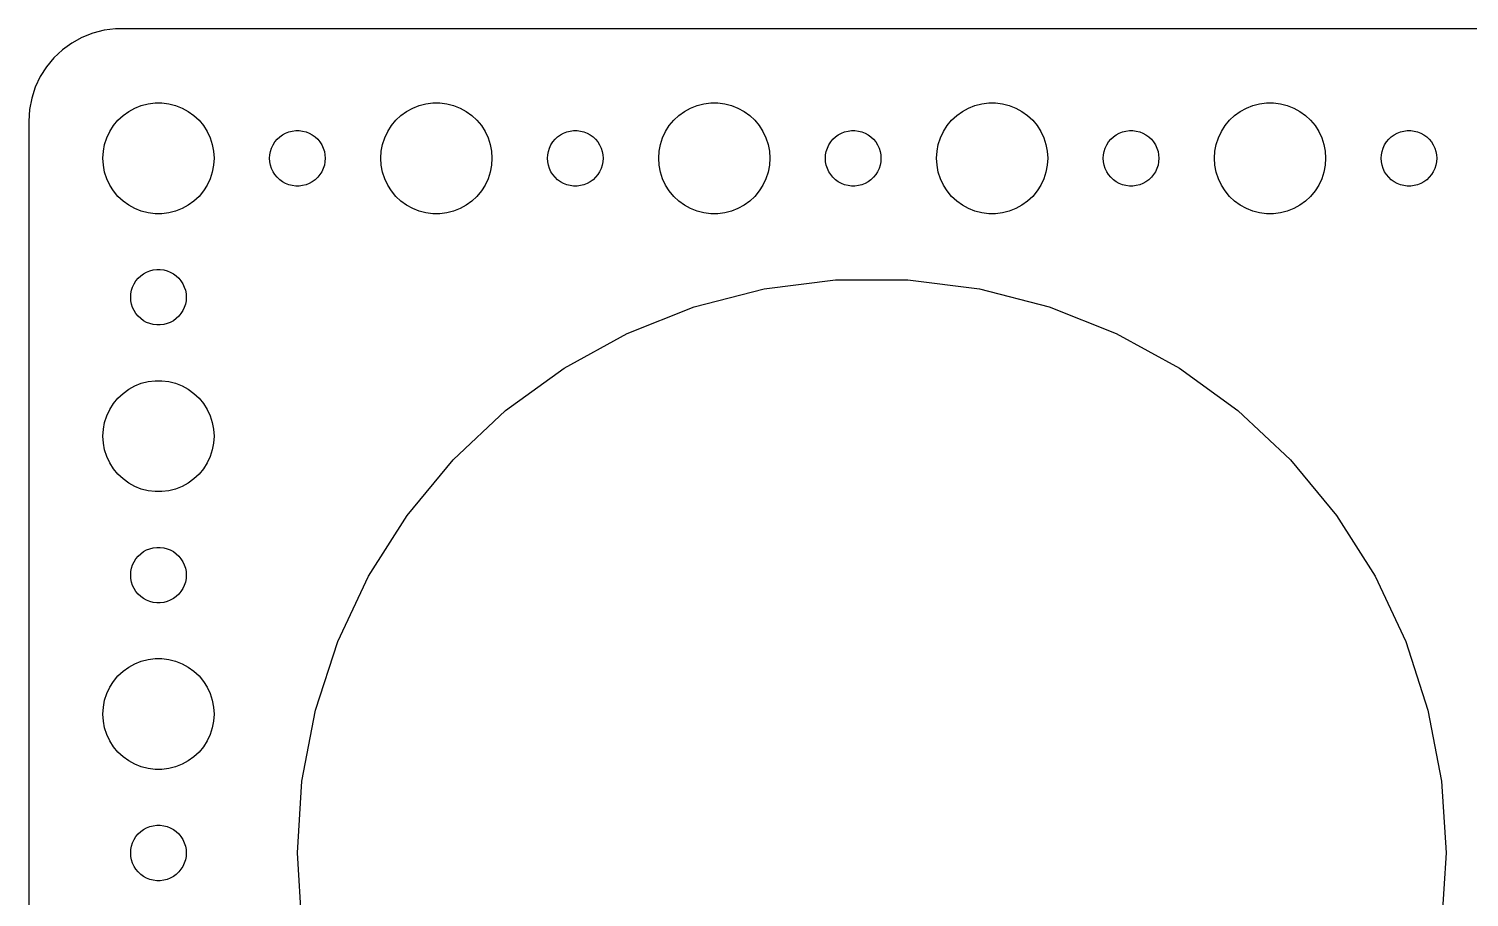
# Model space of a CAD drawing. Header units: metres. Extents: x -180 to 180, y -44 to 44.
# Drawn here: x -179.5 to -101.8, y -2.4 to 44.5 of the extents above; entities that cross this region are included whole.
import ezdxf

# ---------------------------------------------------------------- set-up
doc = ezdxf.new("R2010")
doc.units = ezdxf.units.M

msp = doc.modelspace()

# ---------------------------------------------------------------- linework, layer by layer
for p, q in [((-175.437, 44.4114), (-176.045, 44.2553)), ((-174.814, 44.4901), (-175.437, 44.4114)), ((174.814, 44.4901), (-174.814, 44.4901)), ((-177.179, 43.7216), (-177.687, 43.3526)), ((-176.629, 44.0241), (-177.179, 43.7216)), ((-176.045, 44.2553), (-176.629, 44.0241)), ((-178.145, 42.9227), (-178.545, 42.4389)), ((-177.687, 43.3526), (-178.145, 42.9227)), ((-178.545, 42.4389), (-178.882, 41.9088)), ((-179.149, 41.3406), (-179.343, 40.7434)), ((-178.882, 41.9088), (-179.149, 41.3406)), ((-179.343, 40.7434), (-179.461, 40.1267)), ((-173.427, 40.3532), (-173.062, 40.4469)), ((-173.062, 40.4469), (-172.688, 40.4941)), ((-172.688, 40.4941), (-172.312, 40.4941)), ((-172.312, 40.4941), (-171.938, 40.4469)), ((-171.938, 40.4469), (-171.573, 40.3532)), ((-158.427, 40.3532), (-158.062, 40.4469)), ((-158.062, 40.4469), (-157.688, 40.4941)), ((-157.688, 40.4941), (-157.312, 40.4941)), ((-157.312, 40.4941), (-156.938, 40.4469)), ((-156.938, 40.4469), (-156.573, 40.3532)), ((-143.427, 40.3532), (-143.062, 40.4469)), ((-143.062, 40.4469), (-142.688, 40.4941)), ((-142.688, 40.4941), (-142.312, 40.4941)), ((-142.312, 40.4941), (-141.938, 40.4469)), ((-141.938, 40.4469), (-141.573, 40.3532)), ((-128.427, 40.3532), (-128.062, 40.4469)), ((-128.062, 40.4469), (-127.688, 40.4941)), ((-127.688, 40.4941), (-127.312, 40.4941)), ((-127.312, 40.4941), (-126.938, 40.4469)), ((-126.938, 40.4469), (-126.573, 40.3532)), ((-113.427, 40.3532), (-113.062, 40.4469)), ((-113.062, 40.4469), (-112.688, 40.4941)), ((-112.688, 40.4941), (-112.312, 40.4941)), ((-112.312, 40.4941), (-111.938, 40.4469)), ((-111.938, 40.4469), (-111.573, 40.3532)), ((-179.461, 40.1267), (-179.5, 39.5)), ((-174.687, 39.5536), (-174.412, 39.8115)), ((-174.412, 39.8115), (-174.107, 40.033)), ((-174.107, 40.033), (-173.777, 40.2145)), ((-173.777, 40.2145), (-173.427, 40.3532)), ((-171.573, 40.3532), (-171.223, 40.2145)), ((-171.223, 40.2145), (-170.893, 40.033)), ((-170.893, 40.033), (-170.588, 39.8115)), ((-170.588, 39.8115), (-170.313, 39.5536)), ((-159.687, 39.5536), (-159.412, 39.8115)), ((-159.412, 39.8115), (-159.107, 40.033)), ((-159.107, 40.033), (-158.777, 40.2145)), ((-158.777, 40.2145), (-158.427, 40.3532)), ((-156.573, 40.3532), (-156.223, 40.2145)), ((-156.223, 40.2145), (-155.893, 40.033)), ((-155.893, 40.033), (-155.588, 39.8115)), ((-155.588, 39.8115), (-155.313, 39.5536)), ((-144.687, 39.5536), (-144.412, 39.8115)), ((-144.412, 39.8115), (-144.107, 40.033)), ((-144.107, 40.033), (-143.777, 40.2145)), ((-143.777, 40.2145), (-143.427, 40.3532)), ((-141.573, 40.3532), (-141.223, 40.2145)), ((-141.223, 40.2145), (-140.893, 40.033)), ((-140.893, 40.033), (-140.588, 39.8115)), ((-140.588, 39.8115), (-140.313, 39.5536)), ((-129.687, 39.5536), (-129.412, 39.8115)), ((-129.412, 39.8115), (-129.107, 40.033)), ((-129.107, 40.033), (-128.777, 40.2145)), ((-128.777, 40.2145), (-128.427, 40.3532)), ((-126.573, 40.3532), (-126.223, 40.2145)), ((-126.223, 40.2145), (-125.893, 40.033)), ((-125.893, 40.033), (-125.588, 39.8115)), ((-125.588, 39.8115), (-125.313, 39.5536)), ((-114.687, 39.5536), (-114.412, 39.8115)), ((-114.412, 39.8115), (-114.107, 40.033)), ((-114.107, 40.033), (-113.777, 40.2145)), ((-113.777, 40.2145), (-113.427, 40.3532)), ((-111.573, 40.3532), (-111.223, 40.2145)), ((-111.223, 40.2145), (-110.893, 40.033)), ((-110.893, 40.033), (-110.588, 39.8115)), ((-110.588, 39.8115), (-110.313, 39.5536)), ((-179.5, 39.5), (-179.5, -39.5)), ((-175.289, 38.6044), (-175.129, 38.9453)), ((-175.129, 38.9453), (-174.927, 39.2634)), ((-174.927, 39.2634), (-174.687, 39.5536)), ((-170.313, 39.5536), (-170.073, 39.2634)), ((-170.073, 39.2634), (-169.871, 38.9453)), ((-169.871, 38.9453), (-169.711, 38.6044)), ((-165.639, 38.8572), (-165.464, 38.9266)), ((-165.464, 38.9266), (-165.281, 38.9734)), ((-165.281, 38.9734), (-165.094, 38.997)), ((-165.094, 38.997), (-164.906, 38.997)), ((-164.906, 38.997), (-164.719, 38.9734)), ((-164.719, 38.9734), (-164.536, 38.9266)), ((-164.536, 38.9266), (-164.361, 38.8572)), ((-160.289, 38.6044), (-160.129, 38.9453)), ((-160.129, 38.9453), (-159.927, 39.2634)), ((-159.927, 39.2634), (-159.687, 39.5536)), ((-155.313, 39.5536), (-155.073, 39.2634)), ((-155.073, 39.2634), (-154.871, 38.9453)), ((-154.871, 38.9453), (-154.711, 38.6044)), ((-150.639, 38.8572), (-150.464, 38.9266)), ((-150.464, 38.9266), (-150.281, 38.9734)), ((-150.281, 38.9734), (-150.094, 38.997)), ((-150.094, 38.997), (-149.906, 38.997)), ((-149.906, 38.997), (-149.719, 38.9734)), ((-149.719, 38.9734), (-149.536, 38.9266)), ((-149.536, 38.9266), (-149.361, 38.8572)), ((-145.289, 38.6044), (-145.129, 38.9453)), ((-145.129, 38.9453), (-144.927, 39.2634)), ((-144.927, 39.2634), (-144.687, 39.5536)), ((-140.313, 39.5536), (-140.073, 39.2634)), ((-140.073, 39.2634), (-139.871, 38.9453)), ((-139.871, 38.9453), (-139.711, 38.6044)), ((-135.639, 38.8572), (-135.464, 38.9266)), ((-135.464, 38.9266), (-135.281, 38.9734)), ((-135.281, 38.9734), (-135.094, 38.997)), ((-135.094, 38.997), (-134.906, 38.997)), ((-134.906, 38.997), (-134.719, 38.9734)), ((-134.719, 38.9734), (-134.536, 38.9266)), ((-134.536, 38.9266), (-134.361, 38.8572)), ((-130.289, 38.6044), (-130.129, 38.9453)), ((-130.129, 38.9453), (-129.927, 39.2634)), ((-129.927, 39.2634), (-129.687, 39.5536)), ((-125.313, 39.5536), (-125.073, 39.2634)), ((-125.073, 39.2634), (-124.871, 38.9453)), ((-124.871, 38.9453), (-124.711, 38.6044)), ((-120.639, 38.8572), (-120.464, 38.9266)), ((-120.464, 38.9266), (-120.281, 38.9734)), ((-120.281, 38.9734), (-120.094, 38.997)), ((-120.094, 38.997), (-119.906, 38.997)), ((-119.906, 38.997), (-119.719, 38.9734)), ((-119.719, 38.9734), (-119.536, 38.9266)), ((-119.536, 38.9266), (-119.361, 38.8572)), ((-115.289, 38.6044), (-115.129, 38.9453)), ((-115.129, 38.9453), (-114.927, 39.2634)), ((-114.927, 39.2634), (-114.687, 39.5536)), ((-110.313, 39.5536), (-110.073, 39.2634)), ((-110.073, 39.2634), (-109.871, 38.9453)), ((-109.871, 38.9453), (-109.711, 38.6044)), ((-105.639, 38.8572), (-105.464, 38.9266)), ((-105.464, 38.9266), (-105.281, 38.9734)), ((-105.281, 38.9734), (-105.094, 38.997)), ((-105.094, 38.997), (-104.906, 38.997)), ((-104.906, 38.997), (-104.719, 38.9734)), ((-104.719, 38.9734), (-104.536, 38.9266)), ((-104.536, 38.9266), (-104.361, 38.8572)), ((-175.476, 37.876), (-175.406, 38.2461)), ((-175.406, 38.2461), (-175.289, 38.6044)), ((-169.711, 38.6044), (-169.594, 38.2461)), ((-169.594, 38.2461), (-169.524, 37.876)), ((-166.395, 38.0522), (-166.314, 38.2226)), ((-166.314, 38.2226), (-166.214, 38.3817)), ((-166.214, 38.3817), (-166.093, 38.5268)), ((-166.093, 38.5268), (-165.956, 38.6558)), ((-165.956, 38.6558), (-165.804, 38.7665)), ((-165.804, 38.7665), (-165.639, 38.8572)), ((-164.361, 38.8572), (-164.196, 38.7665)), ((-164.196, 38.7665), (-164.044, 38.6558)), ((-164.044, 38.6558), (-163.907, 38.5268)), ((-163.907, 38.5268), (-163.786, 38.3817)), ((-163.786, 38.3817), (-163.686, 38.2226)), ((-163.686, 38.2226), (-163.605, 38.0522)), ((-160.476, 37.876), (-160.406, 38.2461)), ((-160.406, 38.2461), (-160.289, 38.6044)), ((-154.711, 38.6044), (-154.594, 38.2461)), ((-154.594, 38.2461), (-154.524, 37.876)), ((-151.395, 38.0522), (-151.314, 38.2226)), ((-151.314, 38.2226), (-151.214, 38.3817)), ((-151.214, 38.3817), (-151.093, 38.5268)), ((-151.093, 38.5268), (-150.956, 38.6558)), ((-150.956, 38.6558), (-150.804, 38.7665)), ((-150.804, 38.7665), (-150.639, 38.8572)), ((-149.361, 38.8572), (-149.196, 38.7665)), ((-149.196, 38.7665), (-149.044, 38.6558)), ((-149.044, 38.6558), (-148.907, 38.5268)), ((-148.907, 38.5268), (-148.786, 38.3817)), ((-148.786, 38.3817), (-148.686, 38.2226)), ((-148.686, 38.2226), (-148.605, 38.0522)), ((-145.476, 37.876), (-145.406, 38.2461)), ((-145.406, 38.2461), (-145.289, 38.6044)), ((-139.711, 38.6044), (-139.594, 38.2461)), ((-139.594, 38.2461), (-139.524, 37.876)), ((-136.395, 38.0522), (-136.314, 38.2226)), ((-136.314, 38.2226), (-136.214, 38.3817)), ((-136.214, 38.3817), (-136.093, 38.5268)), ((-136.093, 38.5268), (-135.956, 38.6558)), ((-135.956, 38.6558), (-135.804, 38.7665)), ((-135.804, 38.7665), (-135.639, 38.8572)), ((-134.361, 38.8572), (-134.196, 38.7665)), ((-134.196, 38.7665), (-134.044, 38.6558)), ((-134.044, 38.6558), (-133.907, 38.5268)), ((-133.907, 38.5268), (-133.786, 38.3817)), ((-133.786, 38.3817), (-133.686, 38.2226)), ((-133.686, 38.2226), (-133.605, 38.0522)), ((-130.476, 37.876), (-130.406, 38.2461)), ((-130.406, 38.2461), (-130.289, 38.6044)), ((-124.711, 38.6044), (-124.594, 38.2461)), ((-124.594, 38.2461), (-124.524, 37.876)), ((-121.395, 38.0522), (-121.314, 38.2226)), ((-121.314, 38.2226), (-121.214, 38.3817)), ((-121.214, 38.3817), (-121.093, 38.5268)), ((-121.093, 38.5268), (-120.956, 38.6558)), ((-120.956, 38.6558), (-120.804, 38.7665)), ((-120.804, 38.7665), (-120.639, 38.8572)), ((-119.361, 38.8572), (-119.196, 38.7665)), ((-119.196, 38.7665), (-119.044, 38.6558)), ((-119.044, 38.6558), (-118.907, 38.5268)), ((-118.907, 38.5268), (-118.786, 38.3817)), ((-118.786, 38.3817), (-118.686, 38.2226)), ((-118.686, 38.2226), (-118.605, 38.0522)), ((-115.476, 37.876), (-115.406, 38.2461)), ((-115.406, 38.2461), (-115.289, 38.6044)), ((-109.711, 38.6044), (-109.594, 38.2461)), ((-109.594, 38.2461), (-109.524, 37.876)), ((-106.395, 38.0522), (-106.314, 38.2226)), ((-106.314, 38.2226), (-106.214, 38.3817)), ((-106.214, 38.3817), (-106.093, 38.5268)), ((-106.093, 38.5268), (-105.956, 38.6558)), ((-105.956, 38.6558), (-105.804, 38.7665)), ((-105.804, 38.7665), (-105.639, 38.8572)), ((-104.361, 38.8572), (-104.196, 38.7665)), ((-104.196, 38.7665), (-104.044, 38.6558)), ((-104.044, 38.6558), (-103.907, 38.5268)), ((-103.907, 38.5268), (-103.786, 38.3817)), ((-103.786, 38.3817), (-103.686, 38.2226)), ((-103.686, 38.2226), (-103.605, 38.0522)), ((-175.5, 37.5), (-175.476, 37.876)), ((-175.476, 37.124), (-175.5, 37.5)), ((-169.524, 37.876), (-169.5, 37.5)), ((-169.5, 37.5), (-169.524, 37.124)), ((-166.5, 37.5), (-166.488, 37.688)), ((-166.488, 37.312), (-166.5, 37.5)), ((-166.488, 37.688), (-166.453, 37.873)), ((-166.453, 37.873), (-166.395, 38.0522)), ((-163.605, 38.0522), (-163.547, 37.873)), ((-163.547, 37.873), (-163.512, 37.688)), ((-163.512, 37.688), (-163.5, 37.5)), ((-163.5, 37.5), (-163.512, 37.312)), ((-160.5, 37.5), (-160.476, 37.876)), ((-160.476, 37.124), (-160.5, 37.5)), ((-154.524, 37.876), (-154.5, 37.5)), ((-154.5, 37.5), (-154.524, 37.124)), ((-151.5, 37.5), (-151.488, 37.688)), ((-151.488, 37.312), (-151.5, 37.5)), ((-151.488, 37.688), (-151.453, 37.873)), ((-151.453, 37.873), (-151.395, 38.0522)), ((-148.605, 38.0522), (-148.547, 37.873)), ((-148.547, 37.873), (-148.512, 37.688)), ((-148.512, 37.688), (-148.5, 37.5)), ((-148.5, 37.5), (-148.512, 37.312)), ((-145.5, 37.5), (-145.476, 37.876)), ((-145.476, 37.124), (-145.5, 37.5)), ((-139.524, 37.876), (-139.5, 37.5)), ((-139.5, 37.5), (-139.524, 37.124)), ((-136.5, 37.5), (-136.488, 37.688)), ((-136.488, 37.312), (-136.5, 37.5)), ((-136.488, 37.688), (-136.453, 37.873)), ((-136.453, 37.873), (-136.395, 38.0522)), ((-133.605, 38.0522), (-133.547, 37.873)), ((-133.547, 37.873), (-133.512, 37.688)), ((-133.512, 37.688), (-133.5, 37.5)), ((-133.5, 37.5), (-133.512, 37.312)), ((-130.5, 37.5), (-130.476, 37.876)), ((-130.476, 37.124), (-130.5, 37.5)), ((-124.524, 37.876), (-124.5, 37.5)), ((-124.5, 37.5), (-124.524, 37.124)), ((-121.5, 37.5), (-121.488, 37.688)), ((-121.488, 37.312), (-121.5, 37.5)), ((-121.488, 37.688), (-121.453, 37.873)), ((-121.453, 37.873), (-121.395, 38.0522)), ((-118.605, 38.0522), (-118.547, 37.873)), ((-118.547, 37.873), (-118.512, 37.688)), ((-118.512, 37.688), (-118.5, 37.5)), ((-118.5, 37.5), (-118.512, 37.312)), ((-115.5, 37.5), (-115.476, 37.876)), ((-115.476, 37.124), (-115.5, 37.5)), ((-109.524, 37.876), (-109.5, 37.5)), ((-109.5, 37.5), (-109.524, 37.124)), ((-106.5, 37.5), (-106.488, 37.688)), ((-106.488, 37.312), (-106.5, 37.5)), ((-106.488, 37.688), (-106.453, 37.873)), ((-106.453, 37.873), (-106.395, 38.0522)), ((-103.605, 38.0522), (-103.547, 37.873)), ((-103.547, 37.873), (-103.512, 37.688)), ((-103.512, 37.688), (-103.5, 37.5)), ((-103.5, 37.5), (-103.512, 37.312)), ((-175.406, 36.7539), (-175.476, 37.124)), ((-175.289, 36.3956), (-175.406, 36.7539)), ((-169.594, 36.7539), (-169.711, 36.3956)), ((-169.524, 37.124), (-169.594, 36.7539)), ((-166.453, 37.127), (-166.488, 37.312)), ((-166.395, 36.9478), (-166.453, 37.127)), ((-166.314, 36.7774), (-166.395, 36.9478)), ((-166.214, 36.6183), (-166.314, 36.7774)), ((-166.093, 36.4732), (-166.214, 36.6183)), ((-163.786, 36.6183), (-163.907, 36.4732)), ((-163.686, 36.7774), (-163.786, 36.6183)), ((-163.605, 36.9478), (-163.686, 36.7774)), ((-163.547, 37.127), (-163.605, 36.9478)), ((-163.512, 37.312), (-163.547, 37.127)), ((-160.406, 36.7539), (-160.476, 37.124)), ((-160.289, 36.3956), (-160.406, 36.7539)), ((-154.594, 36.7539), (-154.711, 36.3956)), ((-154.524, 37.124), (-154.594, 36.7539)), ((-151.453, 37.127), (-151.488, 37.312)), ((-151.395, 36.9478), (-151.453, 37.127)), ((-151.314, 36.7774), (-151.395, 36.9478)), ((-151.214, 36.6183), (-151.314, 36.7774)), ((-151.093, 36.4732), (-151.214, 36.6183)), ((-148.786, 36.6183), (-148.907, 36.4732)), ((-148.686, 36.7774), (-148.786, 36.6183)), ((-148.605, 36.9478), (-148.686, 36.7774)), ((-148.547, 37.127), (-148.605, 36.9478)), ((-148.512, 37.312), (-148.547, 37.127)), ((-145.406, 36.7539), (-145.476, 37.124)), ((-145.289, 36.3956), (-145.406, 36.7539)), ((-139.594, 36.7539), (-139.711, 36.3956)), ((-139.524, 37.124), (-139.594, 36.7539)), ((-136.453, 37.127), (-136.488, 37.312)), ((-136.395, 36.9478), (-136.453, 37.127)), ((-136.314, 36.7774), (-136.395, 36.9478)), ((-136.214, 36.6183), (-136.314, 36.7774)), ((-136.093, 36.4732), (-136.214, 36.6183)), ((-133.786, 36.6183), (-133.907, 36.4732)), ((-133.686, 36.7774), (-133.786, 36.6183)), ((-133.605, 36.9478), (-133.686, 36.7774)), ((-133.547, 37.127), (-133.605, 36.9478)), ((-133.512, 37.312), (-133.547, 37.127)), ((-130.406, 36.7539), (-130.476, 37.124)), ((-130.289, 36.3956), (-130.406, 36.7539)), ((-124.594, 36.7539), (-124.711, 36.3956)), ((-124.524, 37.124), (-124.594, 36.7539)), ((-121.453, 37.127), (-121.488, 37.312)), ((-121.395, 36.9478), (-121.453, 37.127)), ((-121.314, 36.7774), (-121.395, 36.9478)), ((-121.214, 36.6183), (-121.314, 36.7774)), ((-121.093, 36.4732), (-121.214, 36.6183)), ((-118.786, 36.6183), (-118.907, 36.4732)), ((-118.686, 36.7774), (-118.786, 36.6183)), ((-118.605, 36.9478), (-118.686, 36.7774)), ((-118.547, 37.127), (-118.605, 36.9478)), ((-118.512, 37.312), (-118.547, 37.127)), ((-115.406, 36.7539), (-115.476, 37.124)), ((-115.289, 36.3956), (-115.406, 36.7539)), ((-109.594, 36.7539), (-109.711, 36.3956)), ((-109.524, 37.124), (-109.594, 36.7539)), ((-106.453, 37.127), (-106.488, 37.312)), ((-106.395, 36.9478), (-106.453, 37.127)), ((-106.314, 36.7774), (-106.395, 36.9478)), ((-106.214, 36.6183), (-106.314, 36.7774)), ((-106.093, 36.4732), (-106.214, 36.6183)), ((-103.786, 36.6183), (-103.907, 36.4732)), ((-103.686, 36.7774), (-103.786, 36.6183)), ((-103.605, 36.9478), (-103.686, 36.7774)), ((-103.547, 37.127), (-103.605, 36.9478)), ((-103.512, 37.312), (-103.547, 37.127)), ((-175.129, 36.0547), (-175.289, 36.3956)), ((-174.927, 35.7366), (-175.129, 36.0547)), ((-169.871, 36.0547), (-170.073, 35.7366)), ((-169.711, 36.3956), (-169.871, 36.0547)), ((-165.956, 36.3442), (-166.093, 36.4732)), ((-165.804, 36.2335), (-165.956, 36.3442)), ((-165.639, 36.1428), (-165.804, 36.2335)), ((-165.464, 36.0734), (-165.639, 36.1428)), ((-165.281, 36.0266), (-165.464, 36.0734)), ((-165.094, 36.003), (-165.281, 36.0266)), ((-164.906, 36.003), (-165.094, 36.003)), ((-164.719, 36.0266), (-164.906, 36.003)), ((-164.536, 36.0734), (-164.719, 36.0266)), ((-164.361, 36.1428), (-164.536, 36.0734)), ((-164.196, 36.2335), (-164.361, 36.1428)), ((-164.044, 36.3442), (-164.196, 36.2335)), ((-163.907, 36.4732), (-164.044, 36.3442)), ((-160.129, 36.0547), (-160.289, 36.3956)), ((-159.927, 35.7366), (-160.129, 36.0547)), ((-154.871, 36.0547), (-155.073, 35.7366)), ((-154.711, 36.3956), (-154.871, 36.0547)), ((-150.956, 36.3442), (-151.093, 36.4732)), ((-150.804, 36.2335), (-150.956, 36.3442)), ((-150.639, 36.1428), (-150.804, 36.2335)), ((-150.464, 36.0734), (-150.639, 36.1428)), ((-150.281, 36.0266), (-150.464, 36.0734)), ((-150.094, 36.003), (-150.281, 36.0266)), ((-149.906, 36.003), (-150.094, 36.003)), ((-149.719, 36.0266), (-149.906, 36.003)), ((-149.536, 36.0734), (-149.719, 36.0266)), ((-149.361, 36.1428), (-149.536, 36.0734)), ((-149.196, 36.2335), (-149.361, 36.1428)), ((-149.044, 36.3442), (-149.196, 36.2335)), ((-148.907, 36.4732), (-149.044, 36.3442)), ((-145.129, 36.0547), (-145.289, 36.3956)), ((-144.927, 35.7366), (-145.129, 36.0547)), ((-139.871, 36.0547), (-140.073, 35.7366)), ((-139.711, 36.3956), (-139.871, 36.0547)), ((-135.956, 36.3442), (-136.093, 36.4732)), ((-135.804, 36.2335), (-135.956, 36.3442)), ((-135.639, 36.1428), (-135.804, 36.2335)), ((-135.464, 36.0734), (-135.639, 36.1428)), ((-135.281, 36.0266), (-135.464, 36.0734)), ((-135.094, 36.003), (-135.281, 36.0266)), ((-134.906, 36.003), (-135.094, 36.003)), ((-134.719, 36.0266), (-134.906, 36.003)), ((-134.536, 36.0734), (-134.719, 36.0266)), ((-134.361, 36.1428), (-134.536, 36.0734)), ((-134.196, 36.2335), (-134.361, 36.1428)), ((-134.044, 36.3442), (-134.196, 36.2335)), ((-133.907, 36.4732), (-134.044, 36.3442)), ((-130.129, 36.0547), (-130.289, 36.3956)), ((-129.927, 35.7366), (-130.129, 36.0547)), ((-124.871, 36.0547), (-125.073, 35.7366)), ((-124.711, 36.3956), (-124.871, 36.0547)), ((-120.956, 36.3442), (-121.093, 36.4732)), ((-120.804, 36.2335), (-120.956, 36.3442)), ((-120.639, 36.1428), (-120.804, 36.2335)), ((-120.464, 36.0734), (-120.639, 36.1428)), ((-120.281, 36.0266), (-120.464, 36.0734)), ((-120.094, 36.003), (-120.281, 36.0266)), ((-119.906, 36.003), (-120.094, 36.003)), ((-119.719, 36.0266), (-119.906, 36.003)), ((-119.536, 36.0734), (-119.719, 36.0266)), ((-119.361, 36.1428), (-119.536, 36.0734)), ((-119.196, 36.2335), (-119.361, 36.1428)), ((-119.044, 36.3442), (-119.196, 36.2335)), ((-118.907, 36.4732), (-119.044, 36.3442)), ((-115.129, 36.0547), (-115.289, 36.3956)), ((-114.927, 35.7366), (-115.129, 36.0547)), ((-109.871, 36.0547), (-110.073, 35.7366)), ((-109.711, 36.3956), (-109.871, 36.0547)), ((-105.956, 36.3442), (-106.093, 36.4732)), ((-105.804, 36.2335), (-105.956, 36.3442)), ((-105.639, 36.1428), (-105.804, 36.2335)), ((-105.464, 36.0734), (-105.639, 36.1428)), ((-105.281, 36.0266), (-105.464, 36.0734)), ((-105.094, 36.003), (-105.281, 36.0266)), ((-104.906, 36.003), (-105.094, 36.003)), ((-104.719, 36.0266), (-104.906, 36.003)), ((-104.536, 36.0734), (-104.719, 36.0266)), ((-104.361, 36.1428), (-104.536, 36.0734)), ((-104.196, 36.2335), (-104.361, 36.1428)), ((-104.044, 36.3442), (-104.196, 36.2335)), ((-103.907, 36.4732), (-104.044, 36.3442)), ((-174.687, 35.4464), (-174.927, 35.7366)), ((-174.412, 35.1885), (-174.687, 35.4464)), ((-174.107, 34.967), (-174.412, 35.1885)), ((-170.588, 35.1885), (-170.893, 34.967)), ((-170.313, 35.4464), (-170.588, 35.1885)), ((-170.073, 35.7366), (-170.313, 35.4464)), ((-159.687, 35.4464), (-159.927, 35.7366)), ((-159.412, 35.1885), (-159.687, 35.4464)), ((-159.107, 34.967), (-159.412, 35.1885)), ((-155.588, 35.1885), (-155.893, 34.967)), ((-155.313, 35.4464), (-155.588, 35.1885)), ((-155.073, 35.7366), (-155.313, 35.4464)), ((-144.687, 35.4464), (-144.927, 35.7366)), ((-144.412, 35.1885), (-144.687, 35.4464)), ((-144.107, 34.967), (-144.412, 35.1885)), ((-140.588, 35.1885), (-140.893, 34.967)), ((-140.313, 35.4464), (-140.588, 35.1885)), ((-140.073, 35.7366), (-140.313, 35.4464)), ((-129.687, 35.4464), (-129.927, 35.7366)), ((-129.412, 35.1885), (-129.687, 35.4464)), ((-129.107, 34.967), (-129.412, 35.1885)), ((-125.588, 35.1885), (-125.893, 34.967)), ((-125.313, 35.4464), (-125.588, 35.1885)), ((-125.073, 35.7366), (-125.313, 35.4464)), ((-114.687, 35.4464), (-114.927, 35.7366)), ((-114.412, 35.1885), (-114.687, 35.4464)), ((-114.107, 34.967), (-114.412, 35.1885)), ((-110.588, 35.1885), (-110.893, 34.967)), ((-110.313, 35.4464), (-110.588, 35.1885)), ((-110.073, 35.7366), (-110.313, 35.4464)), ((-173.777, 34.7855), (-174.107, 34.967)), ((-173.427, 34.6468), (-173.777, 34.7855)), ((-173.062, 34.5531), (-173.427, 34.6468)), ((-172.688, 34.5059), (-173.062, 34.5531)), ((-172.312, 34.5059), (-172.688, 34.5059)), ((-171.938, 34.5531), (-172.312, 34.5059)), ((-171.573, 34.6468), (-171.938, 34.5531)), ((-171.223, 34.7855), (-171.573, 34.6468)), ((-170.893, 34.967), (-171.223, 34.7855)), ((-158.777, 34.7855), (-159.107, 34.967)), ((-158.427, 34.6468), (-158.777, 34.7855)), ((-158.062, 34.5531), (-158.427, 34.6468)), ((-157.688, 34.5059), (-158.062, 34.5531)), ((-157.312, 34.5059), (-157.688, 34.5059)), ((-156.938, 34.5531), (-157.312, 34.5059)), ((-156.573, 34.6468), (-156.938, 34.5531)), ((-156.223, 34.7855), (-156.573, 34.6468)), ((-155.893, 34.967), (-156.223, 34.7855)), ((-143.777, 34.7855), (-144.107, 34.967)), ((-143.427, 34.6468), (-143.777, 34.7855)), ((-143.062, 34.5531), (-143.427, 34.6468)), ((-142.688, 34.5059), (-143.062, 34.5531)), ((-142.312, 34.5059), (-142.688, 34.5059)), ((-141.938, 34.5531), (-142.312, 34.5059)), ((-141.573, 34.6468), (-141.938, 34.5531)), ((-141.223, 34.7855), (-141.573, 34.6468)), ((-140.893, 34.967), (-141.223, 34.7855)), ((-128.777, 34.7855), (-129.107, 34.967)), ((-128.427, 34.6468), (-128.777, 34.7855)), ((-128.062, 34.5531), (-128.427, 34.6468)), ((-127.688, 34.5059), (-128.062, 34.5531)), ((-127.312, 34.5059), (-127.688, 34.5059)), ((-126.938, 34.5531), (-127.312, 34.5059)), ((-126.573, 34.6468), (-126.938, 34.5531)), ((-126.223, 34.7855), (-126.573, 34.6468)), ((-125.893, 34.967), (-126.223, 34.7855)), ((-113.777, 34.7855), (-114.107, 34.967)), ((-113.427, 34.6468), (-113.777, 34.7855)), ((-113.062, 34.5531), (-113.427, 34.6468)), ((-112.688, 34.5059), (-113.062, 34.5531)), ((-112.312, 34.5059), (-112.688, 34.5059)), ((-111.938, 34.5531), (-112.312, 34.5059)), ((-111.573, 34.6468), (-111.938, 34.5531)), ((-111.223, 34.7855), (-111.573, 34.6468)), ((-110.893, 34.967), (-111.223, 34.7855)), ((-173.593, 31.0268), (-173.456, 31.1558)), ((-173.456, 31.1558), (-173.304, 31.2665)), ((-173.304, 31.2665), (-173.139, 31.3572)), ((-173.139, 31.3572), (-172.964, 31.4266)), ((-172.964, 31.4266), (-172.781, 31.4734)), ((-172.781, 31.4734), (-172.594, 31.497)), ((-172.594, 31.497), (-172.406, 31.497)), ((-172.406, 31.497), (-172.219, 31.4734)), ((-172.219, 31.4734), (-172.036, 31.4266)), ((-172.036, 31.4266), (-171.861, 31.3572)), ((-171.861, 31.3572), (-171.696, 31.2665)), ((-171.696, 31.2665), (-171.544, 31.1558)), ((-171.544, 31.1558), (-171.407, 31.0268)), ((-173.988, 30.188), (-173.953, 30.373)), ((-173.953, 30.373), (-173.895, 30.5522)), ((-173.895, 30.5522), (-173.814, 30.7226)), ((-173.814, 30.7226), (-173.714, 30.8817)), ((-173.714, 30.8817), (-173.593, 31.0268)), ((-171.407, 31.0268), (-171.286, 30.8817)), ((-171.286, 30.8817), (-171.186, 30.7226)), ((-171.186, 30.7226), (-171.105, 30.5522)), ((-171.105, 30.5522), (-171.047, 30.373)), ((-171.047, 30.373), (-171.012, 30.188)), ((-143.58, 29.4827), (-139.809, 30.4509)), ((-139.809, 30.4509), (-135.947, 30.9388)), ((-135.947, 30.9388), (-132.053, 30.9388)), ((-132.053, 30.9388), (-128.191, 30.4509)), ((-128.191, 30.4509), (-124.42, 29.4827)), ((-174, 30), (-173.988, 30.188)), ((-173.988, 29.812), (-174, 30)), ((-173.953, 29.627), (-173.988, 29.812)), ((-173.895, 29.4478), (-173.953, 29.627)), ((-171.047, 29.627), (-171.105, 29.4478)), ((-171.012, 29.812), (-171.047, 29.627)), ((-171.012, 30.188), (-171, 30)), ((-171, 30), (-171.012, 29.812)), ((-173.814, 29.2774), (-173.895, 29.4478)), ((-173.714, 29.1183), (-173.814, 29.2774)), ((-173.593, 28.9732), (-173.714, 29.1183)), ((-173.456, 28.8442), (-173.593, 28.9732)), ((-173.304, 28.7335), (-173.456, 28.8442)), ((-171.544, 28.8442), (-171.696, 28.7335)), ((-171.407, 28.9732), (-171.544, 28.8442)), ((-171.286, 29.1183), (-171.407, 28.9732)), ((-171.186, 29.2774), (-171.286, 29.1183)), ((-171.105, 29.4478), (-171.186, 29.2774)), ((-147.199, 28.0496), (-143.58, 29.4827)), ((-124.42, 29.4827), (-120.801, 28.0496)), ((-173.139, 28.6427), (-173.304, 28.7335)), ((-172.964, 28.5734), (-173.139, 28.6427)), ((-172.781, 28.5266), (-172.964, 28.5734)), ((-172.594, 28.503), (-172.781, 28.5266)), ((-172.406, 28.503), (-172.594, 28.503)), ((-172.219, 28.5266), (-172.406, 28.503)), ((-172.036, 28.5734), (-172.219, 28.5266)), ((-171.861, 28.6427), (-172.036, 28.5734)), ((-171.696, 28.7335), (-171.861, 28.6427)), ((-150.611, 26.1742), (-147.199, 28.0496)), ((-120.801, 28.0496), (-117.389, 26.1742)), ((-153.76, 23.8859), (-150.611, 26.1742)), ((-117.389, 26.1742), (-114.24, 23.8859)), ((-174.412, 24.8115), (-174.107, 25.033)), ((-174.107, 25.033), (-173.777, 25.2145)), ((-173.777, 25.2145), (-173.427, 25.3532)), ((-173.427, 25.3532), (-173.062, 25.4469)), ((-173.062, 25.4469), (-172.688, 25.4941)), ((-172.688, 25.4941), (-172.312, 25.4941)), ((-172.312, 25.4941), (-171.938, 25.4469)), ((-171.938, 25.4469), (-171.573, 25.3532)), ((-171.573, 25.3532), (-171.223, 25.2145)), ((-171.223, 25.2145), (-170.893, 25.033)), ((-170.893, 25.033), (-170.588, 24.8115)), ((-175.129, 23.9453), (-174.927, 24.2634)), ((-174.927, 24.2634), (-174.687, 24.5536)), ((-174.687, 24.5536), (-174.412, 24.8115)), ((-170.588, 24.8115), (-170.313, 24.5536)), ((-170.313, 24.5536), (-170.073, 24.2634)), ((-170.073, 24.2634), (-169.871, 23.9453)), ((-175.406, 23.2461), (-175.289, 23.6044)), ((-175.289, 23.6044), (-175.129, 23.9453)), ((-169.871, 23.9453), (-169.711, 23.6044)), ((-169.711, 23.6044), (-169.594, 23.2461)), ((-156.598, 21.2209), (-153.76, 23.8859)), ((-114.24, 23.8859), (-111.402, 21.2209)), ((-175.5, 22.5), (-175.476, 22.876)), ((-175.476, 22.876), (-175.406, 23.2461)), ((-169.594, 23.2461), (-169.524, 22.876)), ((-169.524, 22.876), (-169.5, 22.5)), ((-175.476, 22.124), (-175.5, 22.5)), ((-175.406, 21.7539), (-175.476, 22.124)), ((-169.524, 22.124), (-169.594, 21.7539)), ((-169.5, 22.5), (-169.524, 22.124)), ((-175.289, 21.3956), (-175.406, 21.7539)), ((-175.129, 21.0547), (-175.289, 21.3956)), ((-174.927, 20.7366), (-175.129, 21.0547)), ((-169.871, 21.0547), (-170.073, 20.7366)), ((-169.711, 21.3956), (-169.871, 21.0547)), ((-169.594, 21.7539), (-169.711, 21.3956)), ((-159.08, 18.2213), (-156.598, 21.2209)), ((-111.402, 21.2209), (-108.92, 18.2213)), ((-174.687, 20.4464), (-174.927, 20.7366)), ((-174.412, 20.1884), (-174.687, 20.4464)), ((-170.313, 20.4464), (-170.588, 20.1884)), ((-170.073, 20.7366), (-170.313, 20.4464)), ((-174.107, 19.967), (-174.412, 20.1884)), ((-173.777, 19.7855), (-174.107, 19.967)), ((-173.427, 19.6468), (-173.777, 19.7855)), ((-173.062, 19.5531), (-173.427, 19.6468)), ((-172.688, 19.5059), (-173.062, 19.5531)), ((-172.312, 19.5059), (-172.688, 19.5059)), ((-171.938, 19.5531), (-172.312, 19.5059)), ((-171.573, 19.6468), (-171.938, 19.5531)), ((-171.223, 19.7855), (-171.573, 19.6468)), ((-170.893, 19.967), (-171.223, 19.7855)), ((-170.588, 20.1884), (-170.893, 19.967)), ((-161.166, 14.9344), (-159.08, 18.2213)), ((-108.92, 18.2213), (-106.834, 14.9344)), ((-173.304, 16.2665), (-173.139, 16.3572)), ((-173.139, 16.3572), (-172.964, 16.4266)), ((-172.964, 16.4266), (-172.781, 16.4734)), ((-172.781, 16.4734), (-172.594, 16.497)), ((-172.594, 16.497), (-172.406, 16.497)), ((-172.406, 16.497), (-172.219, 16.4734)), ((-172.219, 16.4734), (-172.036, 16.4266)), ((-172.036, 16.4266), (-171.861, 16.3572)), ((-171.861, 16.3572), (-171.696, 16.2665)), ((-173.953, 15.373), (-173.895, 15.5522)), ((-173.895, 15.5522), (-173.814, 15.7226)), ((-173.814, 15.7226), (-173.714, 15.8817)), ((-173.714, 15.8817), (-173.593, 16.0268)), ((-173.593, 16.0268), (-173.456, 16.1558)), ((-173.456, 16.1558), (-173.304, 16.2665)), ((-171.696, 16.2665), (-171.544, 16.1558)), ((-171.544, 16.1558), (-171.407, 16.0268)), ((-171.407, 16.0268), (-171.286, 15.8817)), ((-171.286, 15.8817), (-171.186, 15.7226)), ((-171.186, 15.7226), (-171.105, 15.5522)), ((-171.105, 15.5522), (-171.047, 15.373)), ((-174, 15), (-173.988, 15.188)), ((-173.988, 14.812), (-174, 15)), ((-173.988, 15.188), (-173.953, 15.373)), ((-173.953, 14.627), (-173.988, 14.812)), ((-171.047, 15.373), (-171.012, 15.188)), ((-171.012, 14.812), (-171.047, 14.627)), ((-171.012, 15.188), (-171, 15)), ((-171, 15), (-171.012, 14.812)), ((-162.823, 11.4118), (-161.166, 14.9344)), ((-106.834, 14.9344), (-105.177, 11.4118)), ((-173.895, 14.4478), (-173.953, 14.627)), ((-173.814, 14.2774), (-173.895, 14.4478)), ((-173.714, 14.1183), (-173.814, 14.2774)), ((-173.593, 13.9732), (-173.714, 14.1183)), ((-171.286, 14.1183), (-171.407, 13.9732)), ((-171.186, 14.2774), (-171.286, 14.1183)), ((-171.105, 14.4478), (-171.186, 14.2774)), ((-171.047, 14.627), (-171.105, 14.4478)), ((-173.456, 13.8442), (-173.593, 13.9732)), ((-173.304, 13.7335), (-173.456, 13.8442)), ((-173.139, 13.6427), (-173.304, 13.7335)), ((-172.964, 13.5734), (-173.139, 13.6427)), ((-172.781, 13.5266), (-172.964, 13.5734)), ((-172.594, 13.5029), (-172.781, 13.5266)), ((-172.406, 13.5029), (-172.594, 13.5029)), ((-172.219, 13.5266), (-172.406, 13.5029)), ((-172.036, 13.5734), (-172.219, 13.5266)), ((-171.861, 13.6427), (-172.036, 13.5734)), ((-171.696, 13.7335), (-171.861, 13.6427)), ((-171.544, 13.8442), (-171.696, 13.7335)), ((-171.407, 13.9732), (-171.544, 13.8442)), ((-164.026, 7.70938), (-162.823, 11.4118)), ((-105.177, 11.4118), (-103.974, 7.70938)), ((-174.107, 10.033), (-173.777, 10.2145)), ((-173.777, 10.2145), (-173.427, 10.3532)), ((-173.427, 10.3532), (-173.062, 10.4469)), ((-173.062, 10.4469), (-172.688, 10.4941)), ((-172.688, 10.4941), (-172.312, 10.4941)), ((-172.312, 10.4941), (-171.938, 10.4469)), ((-171.938, 10.4469), (-171.573, 10.3532)), ((-171.573, 10.3532), (-171.223, 10.2145)), ((-171.223, 10.2145), (-170.893, 10.033)), ((-174.927, 9.26335), (-174.687, 9.55363)), ((-174.687, 9.55363), (-174.412, 9.81154)), ((-174.412, 9.81154), (-174.107, 10.033)), ((-170.893, 10.033), (-170.588, 9.81154)), ((-170.588, 9.81154), (-170.313, 9.55363)), ((-170.313, 9.55363), (-170.073, 9.26335)), ((-175.406, 8.24606), (-175.289, 8.60437)), ((-175.289, 8.60437), (-175.129, 8.94525)), ((-175.129, 8.94525), (-174.927, 9.26335)), ((-170.073, 9.26335), (-169.871, 8.94525)), ((-169.871, 8.94525), (-169.711, 8.60437)), ((-169.711, 8.60437), (-169.594, 8.24606)), ((-175.5, 7.5), (-175.476, 7.87599)), ((-175.476, 7.87599), (-175.406, 8.24606)), ((-169.594, 8.24606), (-169.524, 7.87599)), ((-169.524, 7.87599), (-169.5, 7.5)), ((-175.476, 7.12399), (-175.5, 7.5)), ((-175.406, 6.75392), (-175.476, 7.12399)), ((-169.524, 7.12399), (-169.594, 6.75392)), ((-169.5, 7.5), (-169.524, 7.12399)), ((-164.756, 3.88533), (-164.026, 7.70938)), ((-103.974, 7.70938), (-103.244, 3.88533)), ((-175.289, 6.39561), (-175.406, 6.75392)), ((-175.129, 6.05473), (-175.289, 6.39561)), ((-169.711, 6.39561), (-169.871, 6.05473)), ((-169.594, 6.75392), (-169.711, 6.39561)), ((-174.927, 5.73663), (-175.129, 6.05473)), ((-174.687, 5.44635), (-174.927, 5.73663)), ((-174.412, 5.18845), (-174.687, 5.44635)), ((-170.313, 5.44635), (-170.588, 5.18845)), ((-170.073, 5.73663), (-170.313, 5.44635)), ((-169.871, 6.05473), (-170.073, 5.73663)), ((-174.107, 4.96701), (-174.412, 5.18845)), ((-173.777, 4.78551), (-174.107, 4.96701)), ((-173.427, 4.64682), (-173.777, 4.78551)), ((-171.223, 4.78551), (-171.573, 4.64682)), ((-170.893, 4.96701), (-171.223, 4.78551)), ((-170.588, 5.18845), (-170.893, 4.96701)), ((-173.062, 4.55313), (-173.427, 4.64682)), ((-172.688, 4.50591), (-173.062, 4.55313)), ((-172.312, 4.50591), (-172.688, 4.50591)), ((-171.938, 4.55313), (-172.312, 4.50591)), ((-171.573, 4.64682), (-171.938, 4.55313)), ((-165, 0), (-164.756, 3.88533)), ((-103.244, 3.88533), (-103, 0)), ((-173.814, 0.72263), (-173.714, 0.88167)), ((-173.714, 0.88167), (-173.593, 1.02681)), ((-173.593, 1.02681), (-173.456, 1.15576)), ((-173.456, 1.15576), (-173.304, 1.26648)), ((-173.304, 1.26648), (-173.139, 1.35724)), ((-173.139, 1.35724), (-172.964, 1.42657)), ((-172.964, 1.42657), (-172.781, 1.47342)), ((-172.781, 1.47342), (-172.594, 1.49704)), ((-172.594, 1.49704), (-172.406, 1.49704)), ((-172.406, 1.49704), (-172.219, 1.47342)), ((-172.219, 1.47342), (-172.036, 1.42657)), ((-172.036, 1.42657), (-171.861, 1.35724)), ((-171.861, 1.35724), (-171.696, 1.26648)), ((-171.696, 1.26648), (-171.544, 1.15576)), ((-171.544, 1.15576), (-171.407, 1.02681)), ((-171.407, 1.02681), (-171.286, 0.88167)), ((-171.286, 0.88167), (-171.186, 0.72263)), ((-174, 0), (-173.988, 0.18799)), ((-173.988, -0.18799), (-174, 0)), ((-173.988, 0.18799), (-173.953, 0.37303)), ((-173.953, 0.37303), (-173.895, 0.55219)), ((-173.895, 0.55219), (-173.814, 0.72263)), ((-171.186, 0.72263), (-171.105, 0.55219)), ((-171.105, 0.55219), (-171.047, 0.37303)), ((-171.047, 0.37303), (-171.012, 0.18799)), ((-171.012, 0.18799), (-171, 0)), ((-171, 0), (-171.012, -0.18799)), ((-164.756, -3.88533), (-165, 0)), ((-103, 0), (-103.244, -3.88533)), ((-173.953, -0.37303), (-173.988, -0.18799)), ((-173.895, -0.55219), (-173.953, -0.37303)), ((-173.814, -0.72263), (-173.895, -0.55219)), ((-173.714, -0.88167), (-173.814, -0.72263)), ((-171.186, -0.72263), (-171.286, -0.88167)), ((-171.105, -0.55219), (-171.186, -0.72263)), ((-171.047, -0.37303), (-171.105, -0.55219)), ((-171.012, -0.18799), (-171.047, -0.37303)), ((-173.593, -1.02681), (-173.714, -0.88167)), ((-173.456, -1.15576), (-173.593, -1.02681)), ((-173.304, -1.26648), (-173.456, -1.15576)), ((-173.139, -1.35724), (-173.304, -1.26648)), ((-172.964, -1.42657), (-173.139, -1.35724)), ((-172.781, -1.47342), (-172.964, -1.42657)), ((-172.594, -1.49704), (-172.781, -1.47342)), ((-172.406, -1.49704), (-172.594, -1.49704)), ((-172.219, -1.47342), (-172.406, -1.49704)), ((-172.036, -1.42657), (-172.219, -1.47342)), ((-171.861, -1.35724), (-172.036, -1.42657)), ((-171.696, -1.26648), (-171.861, -1.35724)), ((-171.544, -1.15576), (-171.696, -1.26648)), ((-171.407, -1.02681), (-171.544, -1.15576)), ((-171.286, -0.88167), (-171.407, -1.02681))]:
    msp.add_line(p, q)

doc.saveas('drawing.dxf')
